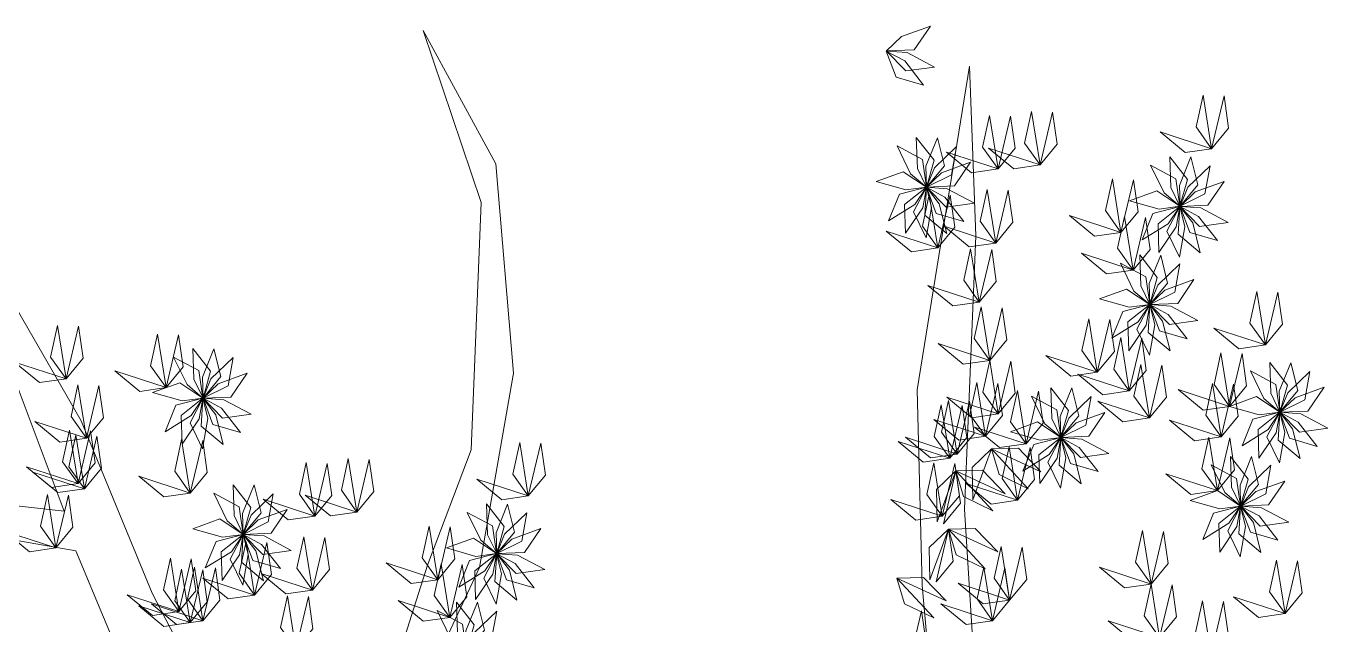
# Model space of a CAD drawing. Header units: millimetres. Extents: x 930 to 6336, y 2219 to 4338.
# Drawn here: x 1237.2 to 1381.2, y 4272 to 4338.3 of the extents above; entities that cross this region are included whole.
import ezdxf

# ---------------------------------------------------------------- set-up
doc = ezdxf.new("R2010")
doc.units = ezdxf.units.MM
doc.layers.add('piante', color=102, linetype='Continuous', lineweight=18)

msp = doc.modelspace()

# ---------------------------------------------------------------- linework, layer by layer
at = {"layer": 'piante', "lineweight": 0}
for points in [[(1337.2, 4338.35), (1333.99, 4337.18), (1332.33, 4335.59), (1335.41, 4335.72), (1337.2, 4338.35)], [(1336.45, 4331.8), (1334.36, 4334.49), (1332.32, 4335.58), (1333.4, 4332.69), (1336.45, 4331.8)], [(1337.64, 4333.81), (1334.63, 4335.41), (1332.33, 4335.58), (1334.48, 4333.38), (1337.64, 4333.81)], [(1368.31, 4324.77), (1366.59, 4327.18), (1367.36, 4330.69), (1368.31, 4324.77)], [(1368.31, 4324.77), (1370.19, 4327.05), (1369.68, 4330.61), (1368.31, 4324.77)], [(1344.69, 4322.53), (1342.98, 4324.95), (1343.74, 4328.45), (1344.69, 4322.53)], [(1344.69, 4322.53), (1346.58, 4324.82), (1346.07, 4328.37), (1344.69, 4322.53)], [(1349.34, 4322.98), (1347.62, 4325.39), (1348.39, 4328.9), (1349.34, 4322.98)], [(1349.34, 4322.98), (1351.23, 4325.26), (1350.71, 4328.82), (1349.34, 4322.98)], [(1368.31, 4324.77), (1365.37, 4324.34), (1362.6, 4326.63), (1368.31, 4324.77)], [(1333.51, 4325.07), (1335, 4322), (1336.76, 4320.52), (1336.31, 4323.57), (1333.51, 4325.07)], [(1335.64, 4326), (1335.76, 4322.59), (1336.77, 4320.52), (1337.6, 4323.49), (1335.64, 4326)], [(1337.97, 4325.98), (1336.7, 4322.82), (1336.77, 4320.51), (1338.74, 4322.89), (1337.97, 4325.98)], [(1340.1, 4325.01), (1337.64, 4322.65), (1336.77, 4320.51), (1339.53, 4321.88), (1340.1, 4325.01)], [(1344.69, 4322.53), (1341.76, 4322.11), (1338.99, 4324.39), (1344.69, 4322.53)], [(1349.34, 4322.98), (1346.41, 4322.55), (1343.64, 4324.84), (1349.34, 4322.98)], [(1363.68, 4323.87), (1363.8, 4320.47), (1364.8, 4318.39), (1365.63, 4321.36), (1363.68, 4323.87)], [(1366.01, 4323.86), (1364.74, 4320.7), (1364.81, 4318.39), (1366.77, 4320.77), (1366.01, 4323.86)], [(1331.19, 4321.14), (1334.47, 4320.2), (1336.76, 4320.51), (1334.19, 4322.22), (1331.19, 4321.14)], [(1341.64, 4323.27), (1338.44, 4322.1), (1336.77, 4320.51), (1339.85, 4320.64), (1341.64, 4323.27)], [(1361.54, 4322.94), (1363.04, 4319.88), (1364.8, 4318.39), (1364.35, 4321.44), (1361.54, 4322.94)], [(1368.13, 4322.89), (1365.68, 4320.52), (1364.81, 4318.39), (1367.57, 4319.76), (1368.13, 4322.89)], [(1358.28, 4315.5), (1356.57, 4317.91), (1357.34, 4321.42), (1358.28, 4315.5)], [(1358.28, 4315.5), (1360.17, 4317.78), (1359.66, 4321.33), (1358.28, 4315.5)], [(1369.68, 4321.15), (1366.48, 4319.98), (1364.81, 4318.38), (1367.89, 4318.51), (1369.68, 4321.15)], [(1332.57, 4316.79), (1335.46, 4318.6), (1336.76, 4320.5), (1333.77, 4319.74), (1332.57, 4316.79)], [(1334.44, 4315.41), (1336.35, 4318.23), (1336.76, 4320.5), (1334.34, 4318.59), (1334.44, 4315.41)], [(1336.72, 4314.9), (1337.31, 4318.26), (1336.76, 4320.5), (1335.33, 4317.77), (1336.72, 4314.9)], [(1338.02, 4313.78), (1336.31, 4316.2), (1337.07, 4319.71), (1338.02, 4313.78)], [(1339, 4315.37), (1338.18, 4318.68), (1336.76, 4320.5), (1336.57, 4317.42), (1339, 4315.37)], [(1340.9, 4316.72), (1338.8, 4319.41), (1336.77, 4320.5), (1337.84, 4317.61), (1340.9, 4316.72)], [(1342.08, 4318.73), (1339.07, 4320.33), (1336.77, 4320.5), (1338.93, 4318.3), (1342.08, 4318.73)], [(1338.02, 4313.78), (1339.91, 4316.07), (1339.4, 4319.62), (1338.02, 4313.78)], [(1344.44, 4314.33), (1342.72, 4316.75), (1343.49, 4320.25), (1344.44, 4314.33)], [(1344.44, 4314.33), (1346.32, 4316.62), (1345.81, 4320.17), (1344.44, 4314.33)], [(1359.23, 4319.01), (1362.51, 4318.07), (1364.79, 4318.39), (1362.23, 4320.09), (1359.23, 4319.01)], [(1360.61, 4314.67), (1363.5, 4316.47), (1364.79, 4318.38), (1361.81, 4317.61), (1360.61, 4314.67)], [(1362.48, 4313.28), (1364.39, 4316.11), (1364.8, 4318.38), (1362.38, 4316.46), (1362.48, 4313.28)], [(1364.76, 4312.78), (1365.35, 4316.13), (1364.8, 4318.37), (1363.37, 4315.64), (1364.76, 4312.78)], [(1367.04, 4313.24), (1366.22, 4316.55), (1364.8, 4318.37), (1364.61, 4315.3), (1367.04, 4313.24)], [(1370.12, 4316.61), (1367.11, 4318.21), (1364.81, 4318.38), (1366.97, 4316.17), (1370.12, 4316.61)], [(1368.94, 4314.6), (1366.84, 4317.28), (1364.81, 4318.37), (1365.88, 4315.48), (1368.94, 4314.6)], [(1358.28, 4315.5), (1355.35, 4315.07), (1352.58, 4317.36), (1358.28, 4315.5)], [(1359.62, 4311.33), (1357.9, 4313.74), (1358.67, 4317.25), (1359.62, 4311.33)], [(1359.62, 4311.33), (1361.5, 4313.61), (1360.99, 4317.17), (1359.62, 4311.33)], [(1338.02, 4313.78), (1335.09, 4313.36), (1332.32, 4315.64), (1338.02, 4313.78)], [(1344.44, 4314.33), (1341.5, 4313.91), (1338.73, 4316.19), (1344.44, 4314.33)], [(1342.6, 4307.78), (1340.88, 4310.2), (1341.65, 4313.7), (1342.6, 4307.78)], [(1342.6, 4307.78), (1344.49, 4310.07), (1343.98, 4313.62), (1342.6, 4307.78)], [(1359.62, 4311.33), (1356.68, 4310.9), (1353.91, 4313.19), (1359.62, 4311.33)], [(1358.21, 4312.08), (1359.71, 4309.01), (1361.47, 4307.53), (1361.02, 4310.58), (1358.21, 4312.08)], [(1360.35, 4313.01), (1360.47, 4309.6), (1361.47, 4307.53), (1362.3, 4310.5), (1360.35, 4313.01)], [(1362.68, 4312.99), (1361.4, 4309.83), (1361.48, 4307.52), (1363.44, 4309.9), (1362.68, 4312.99)], [(1364.8, 4312.02), (1362.35, 4309.66), (1361.48, 4307.52), (1364.24, 4308.89), (1364.8, 4312.02)], [(1342.6, 4307.78), (1339.67, 4307.36), (1336.9, 4309.64), (1342.6, 4307.78)], [(1355.9, 4308.15), (1359.18, 4307.21), (1361.46, 4307.52), (1358.89, 4309.23), (1355.9, 4308.15)], [(1366.35, 4310.28), (1363.15, 4309.11), (1361.48, 4307.52), (1364.56, 4307.65), (1366.35, 4310.28)], [(1374.26, 4303.04), (1372.54, 4305.46), (1373.31, 4308.97), (1374.26, 4303.04)], [(1374.26, 4303.04), (1376.15, 4305.33), (1375.63, 4308.88), (1374.26, 4303.04)], [(1343.76, 4301.33), (1342.04, 4303.75), (1342.81, 4307.25), (1343.76, 4301.33)], [(1343.76, 4301.33), (1345.64, 4303.62), (1345.13, 4307.17), (1343.76, 4301.33)], [(1357.28, 4303.8), (1360.17, 4305.61), (1361.46, 4307.51), (1358.48, 4306.75), (1357.28, 4303.8)], [(1359.15, 4302.41), (1361.06, 4305.24), (1361.46, 4307.51), (1359.05, 4305.6), (1359.15, 4302.41)], [(1361.43, 4301.91), (1362.02, 4305.27), (1361.47, 4307.51), (1360.04, 4304.78), (1361.43, 4301.91)], [(1363.71, 4302.38), (1362.88, 4305.68), (1361.47, 4307.51), (1361.28, 4304.43), (1363.71, 4302.38)], [(1365.61, 4303.73), (1363.51, 4306.42), (1361.47, 4307.51), (1362.55, 4304.62), (1365.61, 4303.73)], [(1366.79, 4305.74), (1363.78, 4307.34), (1361.48, 4307.51), (1363.64, 4305.31), (1366.79, 4305.74)], [(1241.59, 4299.29), (1239.87, 4301.71), (1240.64, 4305.21), (1241.59, 4299.29)], [(1241.59, 4299.29), (1243.48, 4301.58), (1242.97, 4305.13), (1241.59, 4299.29)], [(1355.66, 4300.02), (1353.94, 4302.44), (1354.71, 4305.94), (1355.66, 4300.02)], [(1355.66, 4300.02), (1357.55, 4302.31), (1357.03, 4305.86), (1355.66, 4300.02)], [(1374.26, 4303.04), (1371.32, 4302.62), (1368.56, 4304.9), (1374.26, 4303.04)], [(1252.66, 4298.32), (1250.94, 4300.74), (1251.71, 4304.25), (1252.66, 4298.32)], [(1252.66, 4298.32), (1254.55, 4300.61), (1254.03, 4304.16), (1252.66, 4298.32)], [(1359.2, 4297.95), (1357.48, 4300.36), (1358.25, 4303.87), (1359.2, 4297.95)], [(1359.2, 4297.95), (1361.08, 4300.23), (1360.57, 4303.78), (1359.2, 4297.95)], [(1255.61, 4302.64), (1255.73, 4299.24), (1256.74, 4297.16), (1257.56, 4300.13), (1255.61, 4302.64)], [(1257.94, 4302.63), (1256.67, 4299.47), (1256.74, 4297.16), (1258.7, 4299.54), (1257.94, 4302.63)], [(1343.76, 4301.33), (1340.82, 4300.91), (1338.06, 4303.19), (1343.76, 4301.33)], [(1370.29, 4296.24), (1368.58, 4298.65), (1369.34, 4302.16), (1370.29, 4296.24)], [(1370.29, 4296.24), (1372.18, 4298.52), (1371.67, 4302.08), (1370.29, 4296.24)], [(1241.59, 4299.29), (1238.66, 4298.87), (1235.89, 4301.15), (1241.59, 4299.29)], [(1253.48, 4301.71), (1254.97, 4298.65), (1256.73, 4297.16), (1256.28, 4300.21), (1253.48, 4301.71)], [(1260.06, 4301.66), (1257.61, 4299.29), (1256.74, 4297.16), (1259.5, 4298.53), (1260.06, 4301.66)], [(1344.71, 4295.41), (1342.99, 4297.83), (1343.76, 4301.33), (1344.71, 4295.41)], [(1344.71, 4295.41), (1346.59, 4297.69), (1346.08, 4301.25), (1344.71, 4295.41)], [(1355.66, 4300.02), (1352.73, 4299.6), (1349.96, 4301.88), (1355.66, 4300.02)], [(1361.42, 4294.97), (1359.7, 4297.39), (1360.47, 4300.89), (1361.42, 4294.97)], [(1361.42, 4294.97), (1363.31, 4297.25), (1362.8, 4300.81), (1361.42, 4294.97)], [(1374.74, 4301.1), (1374.86, 4297.69), (1375.86, 4295.61), (1376.69, 4298.59), (1374.74, 4301.1)], [(1377.07, 4301.08), (1375.79, 4297.92), (1375.87, 4295.61), (1377.83, 4297.99), (1377.07, 4301.08)], [(1252.66, 4298.32), (1249.73, 4297.9), (1246.96, 4300.19), (1252.66, 4298.32)], [(1261.61, 4299.92), (1258.41, 4298.75), (1256.74, 4297.15), (1259.82, 4297.28), (1261.61, 4299.92)], [(1359.2, 4297.95), (1356.26, 4297.52), (1353.5, 4299.81), (1359.2, 4297.95)], [(1372.6, 4300.17), (1374.1, 4297.1), (1375.86, 4295.61), (1375.41, 4298.67), (1372.6, 4300.17)], [(1379.19, 4300.11), (1376.74, 4297.75), (1375.87, 4295.61), (1378.63, 4296.98), (1379.19, 4300.11)], [(1243.85, 4292.71), (1242.13, 4295.12), (1242.9, 4298.63), (1243.85, 4292.71)], [(1243.85, 4292.71), (1245.73, 4294.99), (1245.22, 4298.54), (1243.85, 4292.71)], [(1251.16, 4297.78), (1254.44, 4296.84), (1256.73, 4297.16), (1254.16, 4298.86), (1251.16, 4297.78)], [(1343.28, 4292.95), (1341.56, 4295.36), (1342.33, 4298.87), (1343.28, 4292.95)], [(1343.28, 4292.95), (1345.17, 4295.23), (1344.65, 4298.78), (1343.28, 4292.95)], [(1347.78, 4292.1), (1346.06, 4294.52), (1346.83, 4298.02), (1347.78, 4292.1)], [(1347.78, 4292.1), (1349.66, 4294.39), (1349.15, 4297.94), (1347.78, 4292.1)], [(1350.51, 4298.3), (1350.63, 4294.89), (1351.64, 4292.82), (1352.47, 4295.79), (1350.51, 4298.3)], [(1352.85, 4298.28), (1351.57, 4295.12), (1351.64, 4292.82), (1353.61, 4295.19), (1352.85, 4298.28)], [(1370.29, 4296.24), (1367.36, 4295.81), (1364.59, 4298.1), (1370.29, 4296.24)], [(1369.37, 4292.87), (1367.65, 4295.28), (1368.42, 4298.79), (1369.37, 4292.87)], [(1369.37, 4292.87), (1371.25, 4295.15), (1370.74, 4298.7), (1369.37, 4292.87)], [(1380.74, 4298.37), (1377.54, 4297.2), (1375.87, 4295.61), (1378.95, 4295.73), (1380.74, 4298.37)], [(1252.54, 4293.44), (1255.43, 4295.24), (1256.72, 4297.15), (1253.74, 4296.38), (1252.54, 4293.44)], [(1254.41, 4292.05), (1256.32, 4294.88), (1256.73, 4297.15), (1254.31, 4295.23), (1254.41, 4292.05)], [(1256.69, 4291.55), (1257.28, 4294.9), (1256.73, 4297.14), (1255.3, 4294.41), (1256.69, 4291.55)], [(1258.97, 4292.01), (1258.15, 4295.32), (1256.73, 4297.14), (1256.54, 4294.07), (1258.97, 4292.01)], [(1262.05, 4295.38), (1259.04, 4296.98), (1256.74, 4297.15), (1258.9, 4294.94), (1262.05, 4295.38)], [(1260.87, 4293.37), (1258.77, 4296.05), (1256.74, 4297.14), (1257.81, 4294.25), (1260.87, 4293.37)], [(1339.33, 4290.51), (1337.62, 4292.92), (1338.39, 4296.43), (1339.33, 4290.51)], [(1340.15, 4290.97), (1338.44, 4293.39), (1339.21, 4296.89), (1340.15, 4290.97)], [(1344.71, 4295.41), (1341.77, 4294.99), (1339, 4297.27), (1344.71, 4295.41)], [(1339.33, 4290.51), (1341.22, 4292.79), (1340.71, 4296.34), (1339.33, 4290.51)], [(1340.15, 4290.97), (1342.04, 4293.26), (1341.53, 4296.81), (1340.15, 4290.97)], [(1348.38, 4297.37), (1349.87, 4294.31), (1351.63, 4292.82), (1351.18, 4295.87), (1348.38, 4297.37)], [(1354.97, 4297.32), (1352.52, 4294.95), (1351.64, 4292.81), (1354.41, 4294.18), (1354.97, 4297.32)], [(1361.42, 4294.97), (1358.49, 4294.55), (1355.72, 4296.83), (1361.42, 4294.97)], [(1370.29, 4296.24), (1373.57, 4295.3), (1375.85, 4295.61), (1373.29, 4297.32), (1370.29, 4296.24)], [(1343.28, 4292.95), (1340.35, 4292.52), (1337.58, 4294.81), (1343.28, 4292.95)], [(1356.51, 4295.57), (1353.31, 4294.41), (1351.64, 4292.81), (1354.73, 4292.94), (1356.51, 4295.57)], [(1371.67, 4291.89), (1374.56, 4293.7), (1375.85, 4295.6), (1372.87, 4294.84), (1371.67, 4291.89)], [(1373.54, 4290.5), (1375.45, 4293.33), (1375.85, 4295.6), (1373.44, 4293.68), (1373.54, 4290.5)], [(1375.82, 4290), (1376.41, 4293.36), (1375.86, 4295.6), (1374.43, 4292.86), (1375.82, 4290)], [(1378.1, 4290.47), (1377.27, 4293.77), (1375.86, 4295.6), (1375.67, 4292.52), (1378.1, 4290.47)], [(1380, 4291.82), (1377.9, 4294.51), (1375.86, 4295.6), (1376.94, 4292.71), (1380, 4291.82)], [(1381.18, 4293.83), (1378.17, 4295.43), (1375.87, 4295.6), (1378.03, 4293.4), (1381.18, 4293.83)], [(1243.85, 4292.71), (1240.91, 4292.28), (1238.14, 4294.57), (1243.85, 4292.71)], [(1242.92, 4287.69), (1241.2, 4290.11), (1241.97, 4293.62), (1242.92, 4287.69)], [(1242.92, 4287.69), (1244.81, 4289.98), (1244.29, 4293.53), (1242.92, 4287.69)], [(1347.78, 4292.1), (1344.84, 4291.68), (1342.07, 4293.96), (1347.78, 4292.1)], [(1346.07, 4293.44), (1349.34, 4292.5), (1351.63, 4292.81), (1349.06, 4294.52), (1346.07, 4293.44)], [(1369.37, 4292.87), (1366.43, 4292.44), (1363.66, 4294.73), (1369.37, 4292.87)], [(1243.62, 4287.12), (1241.9, 4289.54), (1242.67, 4293.05), (1243.62, 4287.12)], [(1243.62, 4287.12), (1245.51, 4289.41), (1244.99, 4292.96), (1243.62, 4287.12)], [(1255.32, 4286.64), (1253.61, 4289.06), (1254.37, 4292.57), (1255.32, 4286.64)], [(1255.32, 4286.64), (1257.21, 4288.93), (1256.7, 4292.48), (1255.32, 4286.64)], [(1292.72, 4286.33), (1291, 4288.75), (1291.77, 4292.26), (1292.72, 4286.33)], [(1292.72, 4286.33), (1294.61, 4288.62), (1294.09, 4292.17), (1292.72, 4286.33)], [(1339.33, 4290.51), (1336.4, 4290.08), (1333.63, 4292.37), (1339.33, 4290.51)], [(1340.15, 4290.97), (1337.22, 4290.55), (1334.45, 4292.83), (1340.15, 4290.97)], [(1347.44, 4289.09), (1350.33, 4290.9), (1351.63, 4292.81), (1348.64, 4292.04), (1347.44, 4289.09)], [(1349.31, 4287.71), (1351.22, 4290.53), (1351.63, 4292.8), (1349.21, 4290.89), (1349.31, 4287.71)], [(1351.59, 4287.2), (1352.18, 4290.56), (1351.63, 4292.8), (1350.2, 4290.07), (1351.59, 4287.2)], [(1353.87, 4287.67), (1353.05, 4290.98), (1351.64, 4292.8), (1351.44, 4289.72), (1353.87, 4287.67)], [(1355.77, 4289.03), (1353.67, 4291.71), (1351.64, 4292.8), (1352.71, 4289.91), (1355.77, 4289.03)], [(1356.95, 4291.03), (1353.94, 4292.63), (1351.64, 4292.8), (1353.8, 4290.6), (1356.95, 4291.03)], [(1368.94, 4286.92), (1367.23, 4289.34), (1367.99, 4292.84), (1368.94, 4286.92)], [(1368.94, 4286.92), (1370.83, 4289.21), (1370.32, 4292.76), (1368.94, 4286.92)], [(1273.75, 4284.54), (1272.04, 4286.96), (1272.8, 4290.47), (1273.75, 4284.54)], [(1343.96, 4291.54), (1341.82, 4289.49), (1341.9, 4285.9), (1343.96, 4291.54)], [(1343.96, 4291.54), (1346.93, 4291.61), (1349.4, 4289.01), (1343.96, 4291.54)], [(1343.96, 4291.54), (1344.8, 4288.69), (1348.03, 4287.13), (1343.96, 4291.54)], [(1346.85, 4285.85), (1345.13, 4288.27), (1345.9, 4291.77), (1346.85, 4285.85)], [(1346.85, 4285.85), (1348.73, 4288.14), (1348.22, 4291.69), (1346.85, 4285.85)], [(1370.4, 4290.7), (1370.52, 4287.29), (1371.52, 4285.22), (1372.35, 4288.19), (1370.4, 4290.7)], [(1372.73, 4290.68), (1371.45, 4287.52), (1371.52, 4285.22), (1373.49, 4287.59), (1372.73, 4290.68)], [(1242.92, 4287.69), (1239.99, 4287.27), (1237.22, 4289.55), (1242.92, 4287.69)], [(1243.62, 4287.12), (1240.68, 4286.7), (1237.92, 4288.98), (1243.62, 4287.12)], [(1269.11, 4284.1), (1267.39, 4286.51), (1268.16, 4290.02), (1269.11, 4284.1)], [(1269.11, 4284.1), (1270.99, 4286.38), (1270.48, 4289.93), (1269.11, 4284.1)], [(1273.75, 4284.54), (1275.64, 4286.83), (1275.13, 4290.38), (1273.75, 4284.54)], [(1338.51, 4284.08), (1336.8, 4286.49), (1337.57, 4290), (1338.51, 4284.08)], [(1338.51, 4284.08), (1336.8, 4286.49), (1337.57, 4290), (1338.51, 4284.08)], [(1340.02, 4289.1), (1337.87, 4287.05), (1337.96, 4283.46), (1340.02, 4289.1)], [(1338.51, 4284.08), (1340.4, 4286.36), (1339.89, 4289.92), (1338.51, 4284.08)], [(1338.51, 4284.08), (1340.4, 4286.36), (1339.89, 4289.92), (1338.51, 4284.08)], [(1338.64, 4283.26), (1340.53, 4285.54), (1340.02, 4289.1), (1338.64, 4283.26)], [(1340.02, 4289.1), (1342.98, 4289.17), (1345.46, 4286.57), (1340.02, 4289.1)], [(1340.02, 4289.1), (1340.86, 4286.25), (1344.09, 4284.69), (1340.02, 4289.1)], [(1368.26, 4289.77), (1369.76, 4286.71), (1371.52, 4285.22), (1371.07, 4288.27), (1368.26, 4289.77)], [(1374.85, 4289.72), (1372.4, 4287.35), (1371.53, 4285.21), (1374.29, 4286.58), (1374.85, 4289.72)], [(1255.32, 4286.64), (1252.39, 4286.22), (1249.62, 4288.51), (1255.32, 4286.64)], [(1260.06, 4287.57), (1260.18, 4284.16), (1261.18, 4282.08), (1262.01, 4285.05), (1260.06, 4287.57)], [(1262.39, 4287.55), (1261.11, 4284.39), (1261.18, 4282.08), (1263.15, 4284.46), (1262.39, 4287.55)], [(1292.72, 4286.33), (1289.79, 4285.91), (1287.02, 4288.19), (1292.72, 4286.33)], [(1346.85, 4285.85), (1343.91, 4285.43), (1341.14, 4287.71), (1346.85, 4285.85)], [(1368.94, 4286.92), (1366.01, 4286.5), (1363.24, 4288.78), (1368.94, 4286.92)], [(1376.4, 4287.97), (1373.19, 4286.81), (1371.53, 4285.21), (1374.61, 4285.34), (1376.4, 4287.97)], [(1240.46, 4280.58), (1238.75, 4283), (1239.52, 4286.5), (1240.46, 4280.58)], [(1240.46, 4280.58), (1242.35, 4282.87), (1241.84, 4286.42), (1240.46, 4280.58)], [(1257.92, 4286.63), (1259.41, 4283.57), (1261.18, 4282.08), (1260.73, 4285.13), (1257.92, 4286.63)], [(1264.51, 4286.58), (1262.06, 4284.21), (1261.19, 4282.08), (1263.95, 4283.45), (1264.51, 4286.58)], [(1273.75, 4284.54), (1270.82, 4284.12), (1268.05, 4286.41), (1273.75, 4284.54)], [(1365.95, 4285.84), (1369.23, 4284.9), (1371.51, 4285.21), (1368.94, 4286.92), (1365.95, 4285.84)], [(1266.05, 4284.84), (1262.85, 4283.67), (1261.19, 4282.07), (1264.27, 4282.2), (1266.05, 4284.84)], [(1269.11, 4284.1), (1266.17, 4283.67), (1263.4, 4285.96), (1269.11, 4284.1)], [(1288.1, 4285.44), (1288.21, 4282.03), (1289.22, 4279.96), (1290.05, 4282.93), (1288.1, 4285.44)], [(1290.43, 4285.42), (1289.15, 4282.26), (1289.22, 4279.96), (1291.19, 4282.33), (1290.43, 4285.42)], [(1338.51, 4284.08), (1335.58, 4283.65), (1332.81, 4285.94), (1338.51, 4284.08)], [(1338.51, 4284.08), (1335.58, 4283.65), (1332.81, 4285.94), (1338.51, 4284.08)], [(1367.32, 4281.49), (1370.21, 4283.3), (1371.51, 4285.21), (1368.52, 4284.44), (1367.32, 4281.49)], [(1369.2, 4280.11), (1371.1, 4282.93), (1371.51, 4285.2), (1369.09, 4283.29), (1369.2, 4280.11)], [(1371.47, 4279.6), (1372.07, 4282.96), (1371.52, 4285.2), (1370.09, 4282.47), (1371.47, 4279.6)], [(1373.76, 4280.07), (1372.93, 4283.38), (1371.52, 4285.2), (1371.32, 4282.12), (1373.76, 4280.07)], [(1375.65, 4281.42), (1373.56, 4284.11), (1371.52, 4285.2), (1372.6, 4282.31), (1375.65, 4281.42)], [(1376.84, 4283.43), (1373.83, 4285.03), (1371.53, 4285.2), (1373.68, 4283), (1376.84, 4283.43)], [(1255.61, 4282.7), (1258.88, 4281.77), (1261.17, 4282.08), (1258.6, 4283.79), (1255.61, 4282.7)], [(1285.96, 4284.51), (1287.45, 4281.45), (1289.21, 4279.96), (1288.76, 4283.01), (1285.96, 4284.51)], [(1292.55, 4284.46), (1290.1, 4282.09), (1289.22, 4279.95), (1291.99, 4281.32), (1292.55, 4284.46)], [(1240.46, 4280.58), (1237.53, 4280.16), (1234.76, 4282.44), (1240.46, 4280.58)], [(1256.98, 4278.36), (1259.87, 4280.16), (1261.17, 4282.07), (1258.18, 4281.3), (1256.98, 4278.36)], [(1258.86, 4276.97), (1260.76, 4279.8), (1261.17, 4282.07), (1258.75, 4280.15), (1258.86, 4276.97)], [(1261.13, 4276.47), (1261.72, 4279.83), (1261.17, 4282.07), (1259.74, 4279.33), (1261.13, 4276.47)], [(1263.42, 4276.93), (1262.59, 4280.24), (1261.18, 4282.06), (1260.98, 4278.99), (1263.42, 4276.93)], [(1266.49, 4280.3), (1263.48, 4281.9), (1261.18, 4282.07), (1263.34, 4279.86), (1266.49, 4280.3)], [(1265.31, 4278.29), (1263.21, 4280.97), (1261.18, 4282.06), (1262.26, 4279.17), (1265.31, 4278.29)], [(1268.85, 4275.9), (1267.13, 4278.32), (1267.9, 4281.82), (1268.85, 4275.9)], [(1282.7, 4277.06), (1280.98, 4279.48), (1281.75, 4282.99), (1282.7, 4277.06)], [(1282.7, 4277.06), (1284.59, 4279.35), (1284.07, 4282.9), (1282.7, 4277.06)], [(1294.09, 4282.71), (1290.89, 4281.55), (1289.23, 4279.95), (1292.31, 4280.08), (1294.09, 4282.71)], [(1339.2, 4282.67), (1337.05, 4280.62), (1337.14, 4277.04), (1339.2, 4282.67)], [(1337.82, 4276.83), (1339.71, 4279.12), (1339.2, 4282.67), (1337.82, 4276.83)], [(1339.2, 4282.67), (1342.16, 4282.74), (1344.64, 4280.14), (1339.2, 4282.67)], [(1339.2, 4282.67), (1340.04, 4279.82), (1343.27, 4278.26), (1339.2, 4282.67)], [(1361.61, 4276.58), (1359.89, 4278.99), (1360.66, 4282.5), (1361.61, 4276.58)], [(1361.61, 4276.58), (1363.49, 4278.86), (1362.98, 4282.41), (1361.61, 4276.58)], [(1262.44, 4275.35), (1260.72, 4277.77), (1261.49, 4281.27), (1262.44, 4275.35)], [(1262.44, 4275.35), (1264.32, 4277.64), (1263.81, 4281.19), (1262.44, 4275.35)], [(1268.85, 4275.9), (1270.74, 4278.18), (1270.22, 4281.74), (1268.85, 4275.9)], [(1283.65, 4280.58), (1286.92, 4279.64), (1289.21, 4279.95), (1286.64, 4281.66), (1283.65, 4280.58)], [(1345.96, 4274.81), (1344.24, 4277.23), (1345.01, 4280.73), (1345.96, 4274.81)], [(1345.96, 4274.81), (1347.85, 4277.09), (1347.34, 4280.65), (1345.96, 4274.81)], [(1254.06, 4273.53), (1252.35, 4275.95), (1253.12, 4279.45), (1254.06, 4273.53)], [(1254.06, 4273.53), (1255.95, 4275.82), (1255.44, 4279.37), (1254.06, 4273.53)], [(1282.7, 4277.06), (1279.76, 4276.64), (1277, 4278.92), (1282.7, 4277.06)], [(1285.02, 4276.23), (1287.91, 4278.04), (1289.21, 4279.95), (1286.22, 4279.18), (1285.02, 4276.23)], [(1286.89, 4274.85), (1288.8, 4277.67), (1289.21, 4279.94), (1286.79, 4278.03), (1286.89, 4274.85)], [(1289.17, 4274.34), (1289.76, 4277.7), (1289.21, 4279.94), (1287.78, 4277.21), (1289.17, 4274.34)], [(1291.45, 4274.81), (1290.63, 4278.12), (1289.22, 4279.94), (1289.02, 4276.86), (1291.45, 4274.81)], [(1293.35, 4276.17), (1291.25, 4278.85), (1289.22, 4279.94), (1290.29, 4277.05), (1293.35, 4276.17)], [(1294.53, 4278.17), (1291.52, 4279.77), (1289.22, 4279.94), (1291.38, 4277.74), (1294.53, 4278.17)], [(1376.43, 4273.3), (1374.71, 4275.72), (1375.48, 4279.23), (1376.43, 4273.3)], [(1376.43, 4273.3), (1378.31, 4275.59), (1377.8, 4279.14), (1376.43, 4273.3)], [(1255.32, 4272.31), (1253.61, 4274.73), (1254.37, 4278.24), (1255.32, 4272.31)], [(1256.73, 4272.52), (1255.01, 4274.93), (1255.78, 4278.44), (1256.73, 4272.52)], [(1255.32, 4272.31), (1257.21, 4274.6), (1256.7, 4278.15), (1255.32, 4272.31)], [(1256.73, 4272.52), (1258.61, 4274.8), (1258.1, 4278.36), (1256.73, 4272.52)], [(1268.85, 4275.9), (1265.91, 4275.48), (1263.15, 4277.76), (1268.85, 4275.9)], [(1284.03, 4272.89), (1282.31, 4275.31), (1283.08, 4278.82), (1284.03, 4272.89)], [(1284.03, 4272.89), (1285.92, 4275.18), (1285.41, 4278.73), (1284.03, 4272.89)], [(1344.07, 4272.52), (1342.36, 4274.94), (1343.12, 4278.44), (1344.07, 4272.52)], [(1344.07, 4272.52), (1345.96, 4274.81), (1345.45, 4278.36), (1344.07, 4272.52)], [(1361.61, 4276.58), (1358.67, 4276.15), (1355.91, 4278.44), (1361.61, 4276.58)], [(1262.44, 4275.35), (1259.5, 4274.93), (1256.73, 4277.21), (1262.44, 4275.35)], [(1333.49, 4277.24), (1336.45, 4277.31), (1338.93, 4274.71), (1333.49, 4277.24)], [(1333.49, 4277.24), (1334.33, 4274.39), (1337.56, 4272.83), (1333.49, 4277.24)], [(1345.96, 4274.81), (1343.03, 4274.39), (1340.26, 4276.67), (1345.96, 4274.81)], [(1362.56, 4270.65), (1360.84, 4273.07), (1361.61, 4276.58), (1362.56, 4270.65)], [(1362.56, 4270.65), (1364.44, 4272.94), (1363.93, 4276.49), (1362.56, 4270.65)], [(1254.06, 4273.53), (1251.13, 4273.11), (1248.36, 4275.39), (1254.06, 4273.53)], [(1267.01, 4269.35), (1265.3, 4271.77), (1266.07, 4275.27), (1267.01, 4269.35)], [(1267.01, 4269.35), (1268.9, 4271.63), (1268.39, 4275.19), (1267.01, 4269.35)], [(1284.03, 4272.89), (1281.1, 4272.47), (1278.33, 4274.75), (1284.03, 4272.89)], [(1368.26, 4268.79), (1366.54, 4271.21), (1367.31, 4274.72), (1368.26, 4268.79)], [(1368.26, 4268.79), (1370.15, 4271.08), (1369.63, 4274.63), (1368.26, 4268.79)], [(1376.43, 4273.3), (1373.49, 4272.88), (1370.72, 4275.16), (1376.43, 4273.3)], [(1255.32, 4272.31), (1252.39, 4271.89), (1249.62, 4274.17), (1255.32, 4272.31)], [(1256.73, 4272.52), (1253.79, 4272.09), (1251.03, 4274.38), (1256.73, 4272.52)], [(1282.63, 4273.64), (1284.12, 4270.58), (1285.88, 4269.09), (1285.43, 4272.14), (1282.63, 4273.64)], [(1284.76, 4274.57), (1284.88, 4271.17), (1285.89, 4269.09), (1286.72, 4272.06), (1284.76, 4274.57)], [(1287.09, 4274.56), (1285.82, 4271.4), (1285.89, 4269.09), (1287.86, 4271.47), (1287.09, 4274.56)], [(1289.22, 4273.59), (1286.76, 4271.22), (1285.89, 4269.09), (1288.66, 4270.46), (1289.22, 4273.59)], [(1334.84, 4267.78), (1336.72, 4270.07), (1336.21, 4273.62), (1334.84, 4267.78)], [(1344.07, 4272.52), (1341.14, 4272.1), (1338.37, 4274.38), (1344.07, 4272.52)], [(1362.56, 4270.65), (1359.62, 4270.23), (1356.85, 4272.51), (1362.56, 4270.65)]]:
    msp.add_lwpolyline(points, dxfattribs=at)
at = {"layer": 'piante', "linetype": 'Continuous', "lineweight": 0}
for points in [[(1279.4, 4261.43), (1287.31, 4278.42), (1291.08, 4299.91), (1289.14, 4323.08), (1281.09, 4337.84), (1287.52, 4318.82), (1286.4, 4291.45), (1281.55, 4278.66), (1276.58, 4262.99)], [(1343.58, 4242.93), (1340.97, 4284.88), (1342.21, 4315.13), (1341.53, 4333.92), (1335.74, 4298.08), (1336.29, 4276.42), (1339.26, 4243.11)], [(1261.82, 4254.94), (1251.12, 4275.58), (1243.25, 4294.66), (1227.08, 4322.74), (1241.39, 4284.63), (1221.28, 4286.9)], [(1221.17, 4284.02), (1242.66, 4280.25), (1251.86, 4258.23), (1278.9, 4213.83), (1293.76, 4154.06), (1293.43, 4110.79), (1254.07, 4100.85), (1205.38, 4110.06)]]:
    msp.add_lwpolyline(points, dxfattribs=at)

doc.saveas('drawing.dxf')
